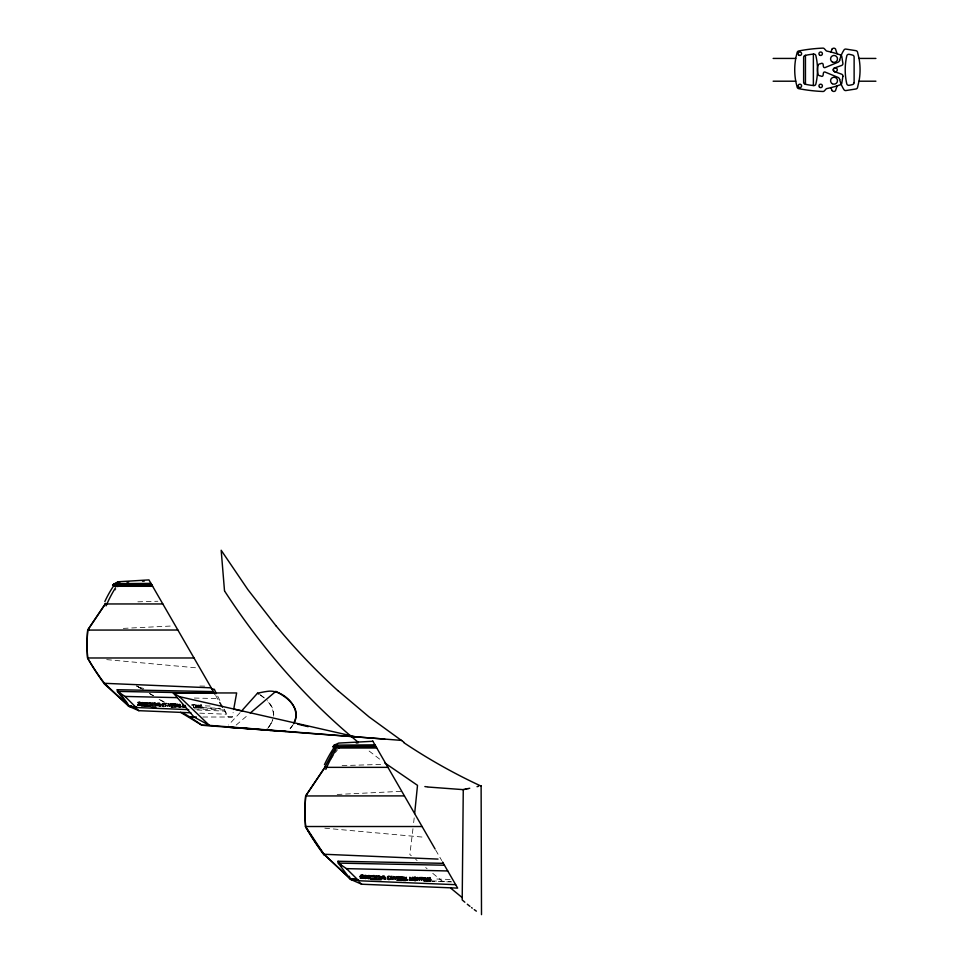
<?xml version="1.0" encoding="UTF-8"?>
<svg xmlns="http://www.w3.org/2000/svg" width="963" height="963" viewBox="0 0 963 963"><rect width="100%" height="100%" fill="white"/><g stroke="black" fill="none" stroke-linecap="round" stroke-linejoin="round"><path stroke-width="0.72" stroke-dasharray="4.82 3.61" d="M191.745 705.385L191.745 704.555M193.322 706.613L193.322 704.916L192.636 704.892M193.732 706.589L193.732 704.928L194.731 704.964M195.308 704.772L195.308 707.287M195.718 707.408L195.718 704.844M196.572 707.227L196.572 704.82M199.004 707.299L199.004 705.133M200.135 706.18L200.148 706.108A1.878 1.589 7.6 0 1 200.28 705.41M201.628 707.42L201.002 706.517M198.595 707.023L198.595 704.868M196.982 707.215L196.994 705.313M273.588 716.111A16.13 16.034 90 0 0 273.673 714.871L273.685 714.341A15.757 15.661 90 0 0 273.095 710.092L272.926 709.514A18.887 18.779 90 0 0 271.109 705.554L270.784 704.988A24.039 23.894 90 0 0 269.64 703.363L269.219 702.834A32.2 32.008 90 0 0 267.353 700.727M273.685 714.534L272.156 707.504L267.606 700.992M414.186 817.876L413.464 824.376M412.971 828.698L409.853 854.542L411.309 855.734M202.844 717.014L232.324 717.014L233.13 712.5M272.842 719.542L271.662 722.443A25.459 25.303 90 0 1 270.579 724.405L270.17 725.067M292.957 724.898L289.249 729.761M268.508 727.378L271.963 721.793A20.897 20.765 90 0 0 272.734 719.867M290.308 728.534L292.487 725.62M240.124 712.596L228.532 725.043M236.176 725.055L246.733 716.051M123.324 628.382L172.473 625.962M337.194 794.463L401.752 791.297M342.13 765.597L382.528 764.381M137.853 601.827L157.884 601.249M201.267 707.432L200.148 706.505M199.847 686.041L205.829 686.138M232.324 717.014L228.171 716.941L224.21 709.129M194.333 698.043L217.445 698.572M220.31 708.575L193.551 707.745M450.106 879.448L433.266 878.93M451.527 881.939L431.99 881.338M210.127 706.035L192.395 705.482M194.394 708.888L224.042 709.984M192.492 704.543L194.574 704.627M193.443 707.299L220.166 708.311M431.689 880.904L451.009 881.639M197.018 709.972L224.68 711.091M199.75 713.15L226.486 714.233L223.32 708.744M106.712 659.631L196.921 667.877M324.832 828.18L425.55 837.365M139.093 687.281L146.34 689.099M136.939 686.029L138.552 686.956M136.553 685.873L141.392 688.689M149.879 693.637L153.502 695.755M160.773 699.993L164.408 702.111M136.758 686.017L140.55 688.244M139.659 687.606L143.547 689.953M149.385 693.492L153.286 695.84M159.124 699.367L163.024 701.726M260.094 694.78A59.935 59.574 90 0 1 260.443 695.021L260.756 695.286A47.644 47.368 90 0 1 264.608 698.187M260.419 695.057L264.681 698.283M379.627 759.121L367.986 750.153M432.748 873.345L443.883 882.505M415.655 859.309L417.099 860.489M425.682 867.543L427.103 868.71M197.367 705.891L198.522 707.6M197.174 704.928L198.45 706.806M435.649 850.016L441.764 860.597M215.664 695.479L218.794 700.908M219.865 700.462L216.844 694.419M202.037 706.312L202.037 707.011M270.182 725.079A36.606 36.389 90 0 1 267.666 728.413M200.882 705.181A1.601 1.348 7.6 0 1 201.532 705.277M202.001 707.709A2.275 1.926 7.8 0 1 201.568 707.769M201.111 708.07A1.866 1.577 7.8 0 1 199.522 706.373M199.389 705.891A1.83 1.541 7.7 0 1 201.58 704.711M115.018 590.259A214.388 105.388 80.5 0 1 115.933 589.019M330.754 759.566A234.767 115.404 80.5 0 1 337.592 749.671"/><path stroke-width="1.44" d="M141.874 705.253L141.874 703.05M142.873 705.072L143.415 704.386L144.751 705.482M142.873 702.785L142.873 703.893L144.679 702.761M151.685 705.566L151.685 703.183M162.964 704.747L163.313 703.857M165.371 706.096L165.371 703.748M165.78 706.06L165.78 705.277M169.163 705.999L168.056 703.64M169.572 706.132L170.68 703.736M174.544 706.072L174.556 704.194L173.846 704.17M174.953 706.276L174.965 704.206L175.663 704.242M179.25 706.541L179.25 704.422M179.66 704.447L179.66 706.553L181.056 706.601M182.777 706.673L182.777 704.567M183.187 704.579L183.187 706.686L184.342 706.734M185.149 706.902L185.149 705.361M185.558 706.998L185.558 706.312M364.989 878.28L364.989 875.668M366.084 878.292L366.686 877.329L368.143 878.533M366.084 875.572L366.084 876.787L367.95 875.62M375.739 878.617L375.739 876.017M390.725 879.207L390.725 876.631M391.171 879.159L391.171 878.304M394.878 879.087L393.662 876.511M395.324 879.243L396.527 876.619M400.777 879.183L400.777 877.124L400.006 877.088M401.222 879.785L401.222 877.137L401.992 877.173M405.929 879.676L405.929 877.377M406.374 877.389L406.374 879.701L407.891 879.761M409.781 879.833L409.793 877.281M410.238 877.534L410.238 879.845L411.442 879.893M412.381 880.05L412.381 877.329M412.826 880.194L412.838 877.413M414.078 878.713L414.283 877.883M415.703 880.074L415.017 879.099M416.955 880.206L416.955 877.558M417.412 877.474L417.4 878.653L419.158 878.725L419.158 877.51M417.4 880.363L417.4 879.026L419.158 879.099L419.158 880.314M419.603 877.558L419.603 880.351M421.325 879.977L421.337 877.907L420.578 877.883M421.782 880.218L421.782 877.931L422.865 877.967M423.503 880.483L423.816 877.63M423.961 880.639L423.961 877.835M424.888 880.435L424.9 877.811M427.548 880.724L427.56 877.955M428.342 879.52L428.812 880.748L430.28 881.037A2.733 2.311 7.8 0 0 430.834 880.964M428.8 879.291L428.8 879.219A2.046 1.733 7.6 0 1 428.956 878.449M430.425 880.651L429.739 879.664M427.103 880.218L427.115 877.859M425.345 880.423L425.345 878.34M466.092 789.022L463.263 789.648L462.204 899.948L464.84 902.199M380.301 877.835L380.265 876.824M296.195 714.654L295.485 719.409L293.571 723.851M242.05 710.477L257.506 693.216A72.827 8.234 -20.1 0 1 269.195 691.157C283.965 690.375 301.684 707.733 294.148 722.768M150.926 704.952L150.95 704.085M414.656 813.53L417.509 785.351L384.682 762.865M374.908 877.943L374.932 877.004M233.672 709.49L236.645 692.951L173.268 692.951L193.996 717.014L209.368 725.368L401.691 740.415M837.1 85.851L835.511 90.642A2.347 2.347 0 0 1 835.114 91.016A2.781 2.781 0 0 1 834.692 91.268A2.131 2.131 0 0 1 832.67 91.112A2.408 2.408 0 0 1 832.02 90.486M830.925 52.014L832.02 49.149M176.41 706.541L178.251 706.637M402.811 879.701L404.833 879.797M176.891 704.314L176.024 706.397M403.425 877.064L402.317 879.725M155.693 705.542L155.85 704.266M157.739 703.315L156.162 705.891M170.018 704.049L169.416 705.036L168.718 704.001M395.805 876.968L395.095 878.136L394.385 876.908M382.239 876.366L380.638 878.978M305.704 795.956L325.386 766.644L305.668 795.895A193.069 192.119 -30.5 0 0 305.572 826.519L305.596 826.736A196.681 195.152 -46.6 0 1 305.704 795.956L404.412 795.895M87.633 658.186A179.6 178.215 -46.6 0 1 87.729 630.079L105.713 603.307L87.705 630.019A176.301 175.435 -30.5 0 0 87.609 657.982L87.633 658.186A257.663 251.259 0 0 0 104.63 684.175L129.174 706.481L138.853 710.682L190.843 712.789M370.298 875.861L370.033 877.173A7.812 6.512 7.2 0 0 370.057 877.787M214.918 694.191L148.94 579.907L117.883 581.784L112.611 585.131L114.922 586.286L116.029 584.83M337.857 745.916L336.689 746.409L332.331 752.897L324.796 767.355L387.933 767.355M146.725 703.05L146.472 704.242A7.126 5.947 7.2 0 0 146.496 704.796M250.248 713.053L275.839 691.362C283.616 695.551 291.897 700.799 295.28 709.382A15.528 15.336 -90 0 1 296.207 714.654M397.069 876.799L398.622 876.631M398.67 879.315L397.225 879.375M146.003 702.834L144.185 703.929L146.003 705.41M369.515 875.632L367.517 876.824L369.503 878.461M171.221 703.857L172.594 703.748M363.954 878.292L360.258 878.268M172.594 706.216L171.306 706.252M374.463 878.689L371.333 878.725M372.886 741.281L338.711 743.075L334.209 745.157L332.945 746.734L335.473 748.01L376.774 748.022M370.49 875.74L373.656 875.692M147.002 702.894L149.783 702.894M137.733 702.533L139.394 702.472M360.463 875.295L364.014 875.343M397.55 877.004L398.526 876.98M481.115 785.664L481.5 914.633M150.324 705.686L147.664 705.662M463.263 789.648L428.294 787.048M478.539 786.302L477.034 786.663M155.212 705.831L151.985 705.807M463.781 789.528L464.19 789.431M465.671 789.106L468.138 788.589M465.358 789.179L466.297 788.974M467.753 788.673L469.739 788.252M140.658 705.337L137.553 705.241M163.59 703.76L164.529 703.797M171.715 704.061L172.497 704.061M362.931 877.714L360.415 877.618M139.924 704.747L137.745 704.651M414.872 877.63L415.715 877.666M389.798 879.075L389.774 879.075A5.056 4.237 7.5 0 1 389.257 879.087L389.257 879.087M126.935 582.109L128.657 582.013M356.214 742.979L358.104 742.87M142.524 581.195L144.257 581.098M165.407 703.508L166.683 703.544M390.761 876.366L392.17 876.402M378.965 878.978L376.064 878.882M89.065 630.055L87.729 630.079L177.866 630.019M150.95 583.385L113.766 583.686L114.477 584.047M374.932 744.832L334.209 745.157L336.689 746.409M375.823 746.385L332.945 746.734L375.847 746.433M773.145 58.43L795.715 58.43M859.02 58.43L875.909 58.43M773.145 81.205L795.715 81.205M859.02 81.205L875.909 81.205M114.922 586.286L152.623 586.298M105.16 603.957L162.819 603.957M194.008 657.982L87.609 657.982A254.629 249.646 -14.6 0 0 104.425 683.297L129.174 706.481L136.59 706.758M196.392 717.014L189.843 716.941L182.573 712.704M442.559 861.981L457.654 888.115L361.691 884.227L351.086 879.628L323.953 854.253L305.56 826.519L422.083 826.519M193.996 717.014L189.843 716.941L201.953 725.247L384.719 739.078M213.425 691.603L117.245 689.713L117.462 691.398L128.139 705.602L136.18 707.516L188.724 709.635M214.412 693.312L117.462 691.398L124.961 696.43L136.18 707.516M455.668 884.672L358.766 880.76L349.954 878.665L338.266 863.101L338.025 861.259L443.341 863.33M444.425 865.207L338.266 863.101L346.463 868.626L358.766 880.76M124.961 696.43L176.987 697.633M346.463 868.626L447.747 870.961M415.197 880.459L415.535 880.459A2.829 2.383 7.7 0 0 416.112 880.399M168.79 704.735L180.587 705.109M390.593 877.594L393.169 877.678M395.757 877.762L404.797 878.039M411.261 878.244L413.849 878.328M416.437 878.412L425.49 878.689M403.341 880.435L405.953 880.519M424.177 881.097L428.09 881.217M161.423 704.495L140.803 703.821M171.245 707.035L175.711 707.179M150.433 706.348L141.513 706.06M359.632 876.583L385.429 877.425M381.204 879.713L370.791 879.363M396.828 880.218L402.04 880.387M131.112 705.698L128.139 705.602L127.573 703.387L117.245 689.713M355.154 878.834L349.954 878.665L349.328 876.234M151.408 707.311L155.85 707.468M358.501 879.905L351.086 879.628L323.953 854.253A278.837 273.372 -14.6 0 1 305.524 826.531M138.937 702.28L139.587 702.316M139.454 702.472L140.983 702.569M142.091 702.617L142.729 702.641M144.992 702.725L145.822 702.761M152.022 703.002L154.477 703.098M158.052 703.231L159.16 703.267M173.701 703.821L175.808 703.905M157.475 705.578L159.786 705.915M160.002 706.12L160.665 706.144M361.775 875.03L362.485 875.054M365.218 875.391L365.928 875.427M368.492 875.523L369.311 875.548M376.1 875.812L378.784 875.921M382.732 876.065L383.924 876.113M399.753 876.715L402.161 876.799M420.41 877.498L422.709 877.594M362.413 875.909L364.062 876.005M415.294 878.762L415.968 878.786M429.967 879.327L430.69 879.363M382.082 878.629L384.61 879.002M384.839 879.219L385.573 879.255M144.98 705.53L145.895 705.566M179.287 706.866L180.9 706.938M182.814 707.011L184.427 707.071M365.121 878.449L365.759 878.485M368.396 878.581L369.395 878.617M405.965 880.05L407.734 880.122M409.829 880.206L411.598 880.266M211.258 687.835L104.401 683.309L104.594 684.199M323.953 854.253L438.045 859.092M139.876 703.11L141.019 703.171M286.071 731.447L284.687 731.362M283.916 731.314L280.582 731.098M282.003 731.182L283.64 731.29M139.587 703.616L138.744 703.556M281.714 731.17L279.005 730.989M362.798 876.511L361.594 876.426M277.26 730.869L279.8 731.037M139.599 704.266L138.287 704.17M275.37 730.736L277.609 730.893M276.646 730.821L226.606 727.077L257.193 729.135M271.097 730.436L266.197 730.086A36.606 36.389 90 0 0 266.787 729.424M361.655 877.137L361.029 877.088M361.715 877.137L362.509 877.197M211.679 689.039L214.28 689.243L216.422 693.553M171.378 706.589L171.859 706.625A1.42 1.192 7.6 0 0 172.353 706.625M379.133 875.957L380.084 876.354M427.536 786.952L424.876 786.554M119.881 582.121L117.883 581.784M355.708 736.815L179.479 696.67L173.268 692.951M233.816 709.069L242.724 711.139M297.784 724.188L308.148 726.68M344.068 735.359L347.884 736.286M398.526 878.112L397.9 877.883M171.799 705.205L172.654 705.59M397.936 878.292L398.694 878.641M257.506 693.216L258.975 694.118M180.538 712.307L201.953 725.247L209.368 725.368L179.479 696.67M403.906 742.232L369.01 716.881L337.82 690.543M476.36 911.142L474.241 909.614M472.255 908.133L471.569 907.603M469.944 906.339L467.296 904.221M450.744 888.163L462.228 897.624M359.368 882.325L361.691 884.227M135.458 707.889L138.853 710.682M358.2 742.244C306.041 699.355 261.442 647.666 224.668 591.138M276.164 626.046L247.828 589.561L221.177 550.258L224.511 590.897M338.025 861.259L341.504 865.869M392.735 878.593L393.277 879.363M167.213 705.542L167.706 706.24M832.02 90.486L830.925 87.621M427.03 880.844L425.766 878.978M425.453 877.775L426.946 879.977M392.073 878.352L392.483 878.954M384.129 876.161L385.754 878.954M159.352 703.315L160.833 705.867M372.729 741.016L435.071 848.993M219.696 702.472L222.417 707.167M404.219 877.088L405.387 880.001M177.698 704.17L178.769 706.818M837.1 53.784L835.511 48.993A2.347 2.347 0 0 0 835.114 48.619A2.781 2.781 0 0 0 834.692 48.367A2.131 2.131 0 0 0 832.67 48.535A2.408 2.408 0 0 0 832.02 49.149M430.87 879.436L430.87 880.206M416.148 878.87L416.148 879.64M813.374 54.097L813.374 85.538M805.453 55.336L805.453 84.299M337.784 690.579A641.165 632.21 -9 0 1 276.212 626.01M480.934 786.037A567.725 559.455 -7.8 0 1 403.678 742.557M172.533 705.012A1.24 1.035 7.5 0 1 172.991 705.301M163.939 706.493A1.625 1.36 7.6 0 1 163.265 706.312M162.867 706.048A1.625 1.36 7.6 0 1 162.41 704.952M162.314 704.362A1.589 1.336 7.3 0 1 164.011 703.363M164.3 703.435A2.636 2.215 7.4 0 1 164.721 703.508M140.526 703.447A1.288 1.071 7.4 0 1 140.983 703.688M149.807 702.701A1.589 1.336 7.4 0 1 150.288 702.821M147.628 705.783A1.517 1.264 7.5 0 1 147.146 705.686M154.935 702.87A1.733 1.445 7.4 0 1 155.693 703.363M156.006 703.881A1.733 1.445 7.4 0 1 156.066 704.206M163.59 706.072A1.3 1.083 7.3 0 1 163.216 705.855M162.964 705.566A1.3 1.083 7.3 0 1 162.807 704.988M104.835 601.55A227.497 100.826 78.4 0 1 115.428 583.337M106.099 605.847A228.58 99.478 79.5 0 1 115.536 587.803M117.787 586.611A214.388 105.388 80.5 0 1 119.677 584.3M324.206 855.204A282.159 275.141 0 0 1 305.56 826.748M324.435 764.73A249.128 110.42 78.4 0 1 336.039 744.772M325.819 769.425A250.308 108.927 79.5 0 1 336.147 749.671M338.615 748.359A234.767 115.404 80.5 0 1 339.65 747.083M398.574 878.015A1.36 1.144 7.5 0 1 399.067 878.328M398.826 879.725A1.481 1.24 7.6 0 1 397.851 879.701M389.16 879.64A1.77 1.493 7.6 0 1 388.414 879.436M387.981 879.147A1.77 1.493 7.6 0 1 387.475 877.955M387.367 877.305A1.733 1.457 7.3 0 1 389.245 876.21M363.508 876.306A1.372 1.144 7.4 0 1 364.207 876.763M373.668 875.499A1.721 1.432 7.4 0 1 374.198 875.632M371.297 878.858A1.661 1.384 7.5 0 1 370.767 878.75M370.189 878.425A1.661 1.384 7.5 0 1 369.9 878.1M380.65 877.955A1.926 1.613 7.7 0 1 380.253 878.713M379.747 879.063A1.926 1.613 7.7 0 1 379.013 879.255M429.606 878.196A1.745 1.481 7.6 0 1 430.317 878.304M429.618 880.868A1.529 1.3 7.7 0 1 428.583 879.568M428.029 878.99A1.938 1.637 7.7 0 1 430.064 877.63M414.511 880.134A1.661 1.396 7.6 0 1 413.789 878.99M415.185 880.688A1.83 1.541 7.7 0 1 413.428 879.171M413.344 878.641A1.986 1.673 7.5 0 1 415.294 876.992M388.775 876.643A2.058 1.721 7.4 0 1 389.774 876.751M388.137 877.654A1.709 1.432 7.4 0 1 388.378 876.703M389.184 879.243A1.36 1.144 7.4 0 1 388.378 878.93M388.089 878.617A1.36 1.144 7.4 0 1 387.957 878.304M839.688 79.423A31.165 31.165 0 0 0 843.985 89.715A1.974 1.974 0 0 0 845.899 90.558L855.999 88.969A1.974 1.974 0 0 0 857.515 87.573L859.068 80.916A62.691 62.691 0 0 0 859.08 58.719L857.515 52.074A1.974 1.974 0 0 0 855.999 50.678L845.899 49.077A1.974 1.974 0 0 0 844.009 49.944A31.165 31.165 0 0 0 839.688 60.212M818.044 65.255A18.345 18.345 0 0 0 818.044 74.259A1.974 1.974 0 0 0 819.97 75.764C825.207 78.436 821.692 71.683 824.797 71.948L837.906 77.353A2.973 2.973 0 0 1 839.664 79.435M839.664 60.212A2.973 2.973 0 0 1 837.906 62.282L824.797 67.687C821.632 67.916 825.351 61.235 819.97 63.883A1.974 1.974 0 0 0 818.044 65.376M842.902 76.246L841.782 83.251A1.974 1.974 0 0 1 840.506 84.696A97.383 97.383 0 0 1 827.036 88.536A1.974 1.974 0 0 0 825.881 89.198A20.596 20.596 0 0 1 825.604 89.535L824.328 90.919A1.974 1.974 0 0 1 822.859 91.485A161.098 161.098 0 0 1 798.712 88.656A1.974 1.974 0 0 1 797.183 87.26L796.1 82.902A63.052 63.052 0 0 1 796.088 56.733L797.183 52.375A1.974 1.974 0 0 1 798.712 50.967A161.098 161.098 0 0 1 822.859 48.126A1.974 1.974 0 0 1 824.328 48.728L825.604 50.1A20.596 20.596 0 0 1 825.881 50.437A1.974 1.974 0 0 0 827.024 51.135A97.383 97.383 0 0 1 840.494 54.975A1.974 1.974 0 0 1 841.782 56.396L842.902 63.389A1.974 1.974 0 0 1 841.554 65.484L834.548 67.964A1.974 1.974 0 0 0 834.548 71.671L841.554 74.163A1.974 1.974 0 0 1 842.902 76.246M151.769 584.806L112.611 585.131L151.793 584.854M854.121 82.613L854.121 57.022A1.974 1.974 0 0 0 852.7 55.132A28.083 28.083 0 0 0 849.017 54.325A1.974 1.974 0 0 0 846.79 55.842A63.281 63.281 0 0 0 846.766 83.793A1.974 1.974 0 0 0 849.017 85.31A28.083 28.083 0 0 0 852.7 84.515A1.974 1.974 0 0 0 854.121 82.613M803.636 82.3L803.636 57.335A1.974 1.974 0 0 1 805.188 55.397A73.657 73.657 0 0 1 813.735 54.072A1.974 1.974 0 0 1 815.854 55.589A63.438 63.438 0 0 1 817.503 69.818A63.438 63.438 0 0 1 815.854 84.046A1.974 1.974 0 0 1 813.735 85.575A73.657 73.657 0 0 1 805.188 84.238A1.974 1.974 0 0 1 803.636 82.3M798.917 87.344A1.733 1.733 0 0 0 801.601 86.02A1.733 1.733 0 0 0 799.109 84.359A1.733 1.733 0 0 0 798.917 87.344M799.001 55.228A1.733 1.733 0 0 0 801.613 53.747A1.733 1.733 0 0 0 799.025 52.219A1.733 1.733 0 0 0 799.001 55.228M834.319 71.539A1.974 1.974 0 0 0 837.292 69.818A1.974 1.974 0 0 0 834.319 68.108A1.974 1.974 0 0 0 834.319 71.539M832.297 83.709A3.467 3.467 0 0 0 837.497 80.711A3.467 3.467 0 0 0 832.297 77.702A3.467 3.467 0 0 0 832.297 83.709M832.297 61.933A3.467 3.467 0 0 0 837.497 58.924A3.467 3.467 0 0 0 832.297 55.926A3.467 3.467 0 0 0 832.297 61.933M819.742 55.192A1.733 1.733 0 0 0 822.402 53.796A1.733 1.733 0 0 0 819.862 52.195A1.733 1.733 0 0 0 819.742 55.192M819.754 87.38A1.733 1.733 0 0 0 822.402 85.96A1.733 1.733 0 0 0 819.85 84.383A1.733 1.733 0 0 0 819.754 87.38"/></g></svg>
